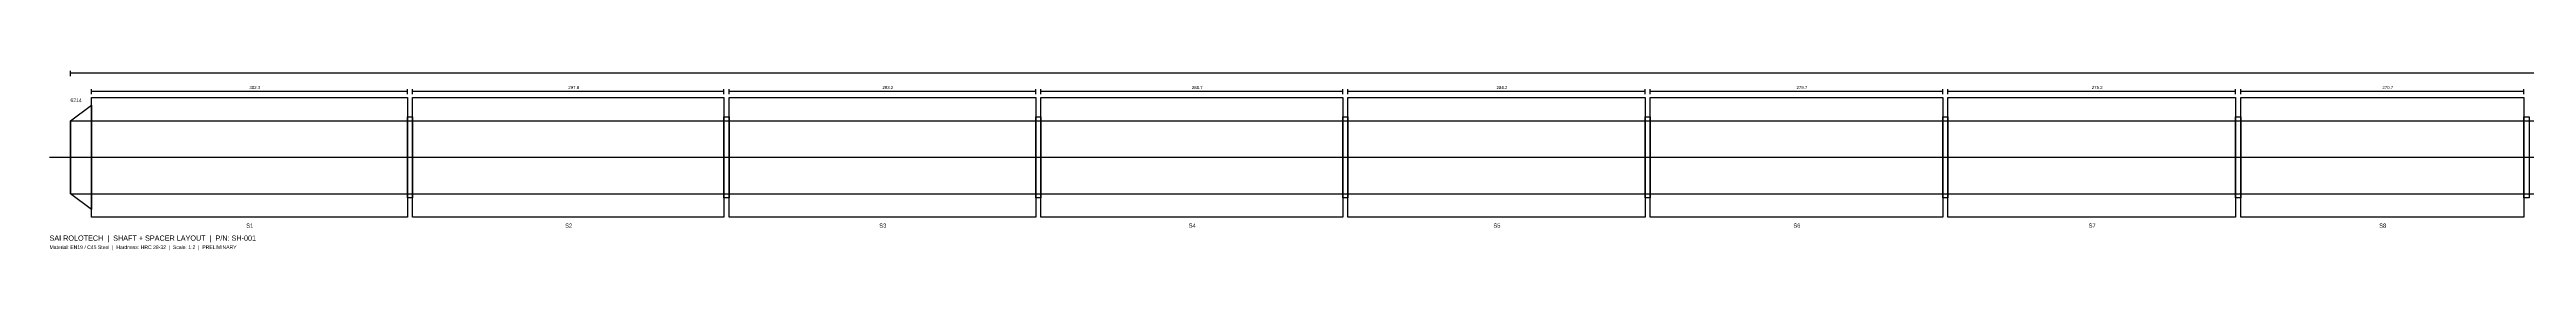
# Model space of a CAD drawing. Header units: metres. Extents: x -20 to 4942, y -89 to 86.
# Drawn here: x -20 to 2349, y -89 to 83 of the extents above; entities that cross this region are included whole.
import ezdxf

# ---------------------------------------------------------------- set-up
doc = ezdxf.new("R2010")
doc.units = ezdxf.units.M
for name, color, linetype in [('CENTRE', 1, 'Continuous'), ('DIMENSION', 2, 'Continuous'), ('HATCH', 8, 'Continuous'), ('NOTES', 3, 'Continuous'), ('OUTLINE', 7, 'Continuous'), ('TITLE', 4, 'Continuous')]:
    doc.layers.add(name, color=color, linetype=linetype)

msp = doc.modelspace()

# ---------------------------------------------------------------- linework, layer by layer
at = {"layer": 'CENTRE'}
msp.add_line((-20, 0), (4914.4, 0), dxfattribs=at)
at = {"layer": 'DIMENSION', "color": 2}
for p, q in [((0, 78), (0, 83)), ((0, 81), (4894.4, 81)), ((20, 60.5), (20, 65.5)), ((20, 63.5), (322.3, 63.5)), ((322.3, 60.5), (322.3, 65.5)), ((327.3, 60.5), (327.3, 65.5)), ((327.3, 63.5), (625.1, 63.5)), ((625.1, 60.5), (625.1, 65.5)), ((630.1, 60.5), (630.1, 65.5)), ((630.1, 63.5), (923.3, 63.5)), ((923.3, 60.5), (923.3, 65.5)), ((928.3, 60.5), (928.3, 65.5)), ((928.3, 63.5), (1217, 63.5)), ((1217, 60.5), (1217, 65.5)), ((1222, 60.5), (1222, 65.5)), ((1222, 63.5), (1506.2, 63.5)), ((1506.2, 60.5), (1506.2, 65.5)), ((1511.2, 60.5), (1511.2, 65.5)), ((1511.2, 63.5), (1790.9, 63.5)), ((1790.9, 60.5), (1790.9, 65.5)), ((1795.9, 60.5), (1795.9, 65.5)), ((1795.9, 63.5), (2071.1, 63.5)), ((2071.1, 60.5), (2071.1, 65.5)), ((2076.1, 60.5), (2076.1, 65.5)), ((2076.1, 63.5), (2346.8, 63.5)), ((2346.8, 60.5), (2346.8, 65.5))]:
    msp.add_line(p, q, dxfattribs=at)
at = {"layer": 'HATCH'}
for points in [[(322.3, 39), (327.3, 39), (327.3, -39), (322.3, -39)], [(625.1, 39), (630.1, 39), (630.1, -39), (625.1, -39)], [(923.3, 39), (928.3, 39), (928.3, -39), (923.3, -39)], [(1217, 39), (1222, 39), (1222, -39), (1217, -39)], [(1506.2, 39), (1511.2, 39), (1511.2, -39), (1506.2, -39)], [(1790.9, 39), (1795.9, 39), (1795.9, -39), (1790.9, -39)], [(2071.1, 39), (2076.1, 39), (2076.1, -39), (2071.1, -39)], [(2346.8, 39), (2351.8, 39), (2351.8, -39), (2346.8, -39)]]:
    msp.add_lwpolyline(points, close=True, dxfattribs=at)
at = {"layer": 'OUTLINE'}
for p, q in [((0, 35), (4894.4, 35)), ((0, 35), (0, -35)), ((0, -35), (4894.4, -35))]:
    msp.add_line(p, q, dxfattribs=at)
for points in [[(0, 35), (20, 50), (20, -50), (0, -35)], [(20, 57.5), (322.3, 57.5), (322.3, -57.5), (20, -57.5)], [(327.3, 57.5), (625.1, 57.5), (625.1, -57.5), (327.3, -57.5)], [(630.1, 57.5), (923.3, 57.5), (923.3, -57.5), (630.1, -57.5)], [(928.3, 57.5), (1217, 57.5), (1217, -57.5), (928.3, -57.5)], [(1222, 57.5), (1506.2, 57.5), (1506.2, -57.5), (1222, -57.5)], [(1511.2, 57.5), (1790.9, 57.5), (1790.9, -57.5), (1511.2, -57.5)], [(1795.9, 57.5), (2071.1, 57.5), (2071.1, -57.5), (1795.9, -57.5)], [(2076.1, 57.5), (2346.8, 57.5), (2346.8, -57.5), (2076.1, -57.5)]]:
    msp.add_lwpolyline(points, close=True, dxfattribs=at)

# ---------------------------------------------------------------- texts
at = {"layer": 'DIMENSION'}
for s, p in [('302.3', (171.15, 65.5)), ('297.8', (476.2, 65.5)), ('293.2', (776.7, 65.5)), ('288.7', (1072.65, 65.5)), ('284.2', (1364.1, 65.5)), ('279.7', (1651.05, 65.5)), ('275.2', (1933.5, 65.5)), ('270.7', (2211.45, 65.5))]:
    msp.add_text(s, height=3, dxfattribs=at).set_placement(p)
at = {"layer": 'NOTES'}
for s, p in [('6214', (0, 53)), ('Material: EN19 / C45 Steel  |  Hardness: HRC 28-32  |  Scale: 1:2  |  PRELIMINARY', (-20, -88))]:
    msp.add_text(s, height=3.5, dxfattribs=at).set_placement(p)
at = {"layer": 'TITLE'}
for s, height, p in [('S1', 4, (168.15, -67.5)), ('S2', 4, (473.2, -67.5)), ('S3', 4, (773.7, -67.5)), ('S4', 4, (1069.65, -67.5)), ('S5', 4, (1361.1, -67.5)), ('S6', 4, (1648.05, -67.5)), ('S7', 4, (1930.5, -67.5)), ('S8', 4, (2208.45, -67.5)), ('SAI ROLOTECH  |  SHAFT + SPACER LAYOUT  |  P/N: SH-001', 5, (-20, -80))]:
    msp.add_text(s, height=height, dxfattribs=at).set_placement(p)

doc.saveas('drawing.dxf')
